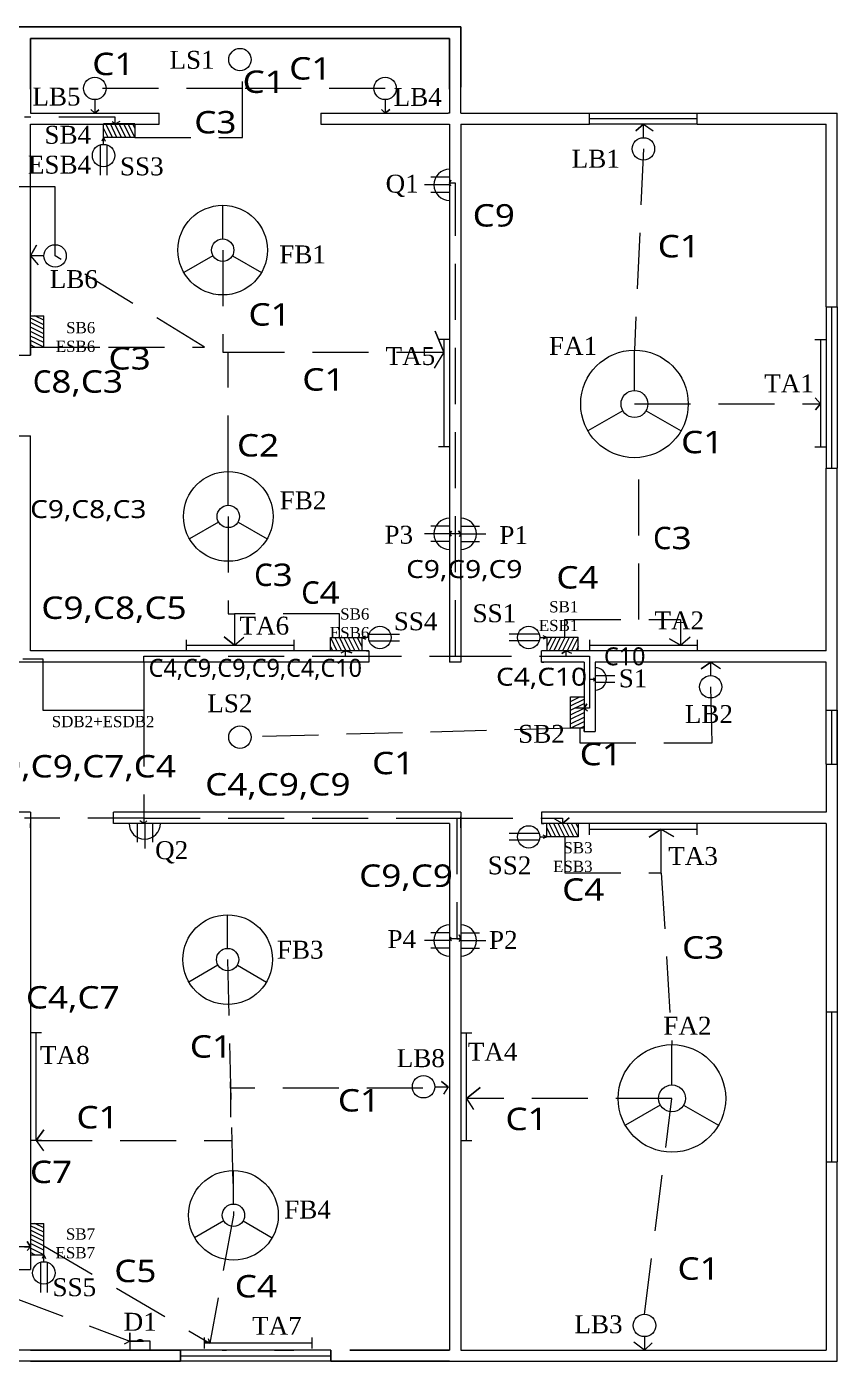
# Model space of a CAD drawing. Header units: inches. Extents: x 59 to 165, y 20 to 92.
# Drawn here: x 128.6 to 164.8, y 29.8 to 89.4 of the extents above; entities that cross this region are included whole.
import ezdxf

# ---------------------------------------------------------------- set-up
doc = ezdxf.new("R2010")
doc.units = ezdxf.units.IN
doc.header["$LTSCALE"] = 10
doc.header["$MEASUREMENT"] = 0
doc.linetypes.add('DASHED2', pattern=[0.375, 0.25, -0.125])
doc.linetypes.add('HIDDEN', pattern=[0.375, 0.25, -0.125])
for name, color, linetype, lineweight in [('FandF', 3, 'Continuous', 13), ('Hidden', 2, 'HIDDEN', 13), ('name', 3, 'Continuous', 13)]:
    doc.layers.add(name, color=color, linetype=linetype, lineweight=lineweight)
doc.styles.get("Standard").update_dxf_attribs({"font": 'Yu Gothic UI.ttf', "width": 1.2, "height": 1})

msp = doc.modelspace()

# ---------------------------------------------------------------- linework, layer by layer
for p, q in [((128.297, 89.36), (147.967, 89.36)), ((147.967, 89.36), (147.997, 89.36)), ((147.997, 89.36), (147.997, 86.665)), ((128.797, 86.574), (128.797, 88.839)), ((128.797, 88.839), (147.457, 88.839)), ((147.457, 88.839), (147.497, 88.839)), ((147.497, 88.839), (147.497, 86.574)), ((164.797, 58.856), (164.797, 56.456)), ((135.497, 30.306), (128.797, 30.306)), ((128.797, 29.806), (135.497, 29.806)), ((135.497, 30.306), (135.497, 30.056)), ((135.497, 30.056), (135.497, 29.806)), ((140.55, 30.306), (139.693, 30.306)), ((142.197, 30.306), (142.197, 30.056)), ((142.197, 30.056), (142.197, 29.806)), ((143.054, 29.806), (142.197, 29.806)), ((147.497, 30.306), (143.054, 30.306)), ((147.497, 29.806), (143.054, 29.806))]:
    msp.add_line(p, q)
at = {"linetype": 'Continuous', "lineweight": 13}
for p, q in [((128.797, 86.574), (128.797, 85.506)), ((147.497, 86.574), (147.497, 85.506)), ((147.997, 85.506), (147.997, 86.665)), ((128.797, 85.506), (128.862, 85.506)), ((147.497, 85.506), (147.432, 85.506)), ((147.997, 85.506), (153.747, 85.506)), ((164.797, 76.856), (164.797, 85.506)), ((147.997, 85.006), (153.747, 85.006)), ((164.297, 76.856), (164.297, 85.006)), ((128.797, 74.806), (128.797, 74.706)), ((164.297, 61.506), (164.297, 69.656)), ((164.797, 61.006), (164.797, 69.656)), ((143.797, 61.506), (143.897, 61.506)), ((151.697, 61.506), (151.597, 61.506)), ((143.897, 61.006), (143.797, 61.006)), ((151.597, 61.006), (151.697, 61.006)), ((164.297, 58.856), (164.297, 61.006)), ((164.797, 58.856), (164.797, 61.006)), ((153.497, 57.906), (153.497, 58.006)), ((153.497, 57.906), (153.997, 57.906)), ((153.997, 58.006), (153.997, 57.906)), ((164.297, 56.456), (164.297, 54.306)), ((132.497, 53.806), (132.497, 54.306)), ((151.597, 54.306), (151.597, 53.806)), ((151.697, 54.306), (151.597, 54.306)), ((151.597, 53.806), (151.697, 53.806)), ((164.797, 29.806), (164.797, 38.706)), ((128.797, 34.006), (128.797, 33.906)), ((128.297, 33.906), (128.797, 33.906)), ((137.347, 30.306), (137.543, 30.306)), ((147.497, 29.806), (164.797, 29.806)), ((147.997, 30.306), (164.297, 30.306)), ((164.297, 30.306), (164.297, 30.306))]:
    msp.add_line(p, q, dxfattribs=at)
at = {"lineweight": 13}
for p, q in [((128.862, 85.506), (134.547, 85.506)), ((134.547, 85.381), (134.547, 85.506)), ((134.547, 85.256), (134.547, 85.381)), ((134.547, 85.131), (134.547, 85.256)), ((141.747, 85.506), (147.432, 85.506)), ((141.747, 85.506), (141.747, 85.006)), ((153.747, 85.006), (153.747, 85.506)), ((153.747, 85.506), (158.547, 85.506)), ((153.747, 85.256), (158.547, 85.256)), ((158.547, 85.506), (164.797, 85.506)), ((158.547, 85.006), (158.547, 85.506)), ((128.797, 85.006), (134.547, 85.006)), ((128.797, 74.706), (128.797, 85.006)), ((134.547, 85.006), (134.547, 85.131)), ((141.747, 85.006), (147.497, 85.006)), ((147.497, 85.006), (147.497, 61.006)), ((147.997, 85.006), (147.997, 61.006)), ((158.547, 85.006), (153.747, 85.006)), ((158.547, 85.006), (164.297, 85.006)), ((164.297, 76.856), (164.797, 76.856)), ((164.297, 76.856), (164.297, 69.656)), ((164.547, 69.656), (164.547, 76.856)), ((164.797, 76.856), (164.797, 69.656)), ((128.297, 74.706), (128.797, 74.706)), ((119.197, 71.106), (128.797, 71.106)), ((128.297, 71.106), (128.797, 71.106)), ((128.797, 61.506), (128.797, 71.106)), ((164.297, 69.656), (164.797, 69.656)), ((143.897, 61.506), (128.797, 61.506)), ((143.897, 61.506), (143.897, 61.006)), ((164.297, 61.506), (151.597, 61.506)), ((151.597, 61.006), (151.597, 61.506)), ((143.897, 61.006), (128.297, 61.006)), ((147.997, 61.006), (147.497, 61.006)), ((153.497, 61.006), (151.597, 61.006)), ((153.497, 61.006), (153.497, 57.906)), ((164.297, 61.006), (153.997, 61.006)), ((153.997, 61.006), (153.997, 57.906)), ((164.297, 56.456), (164.297, 58.856)), ((164.297, 58.856), (164.797, 58.856)), ((164.547, 56.456), (164.547, 58.856)), ((164.297, 56.456), (164.797, 56.456)), ((164.797, 56.456), (164.797, 45.406)), ((128.797, 54.306), (128.297, 54.306)), ((128.797, 54.306), (128.797, 33.906)), ((147.997, 54.306), (132.497, 54.306)), ((147.997, 54.306), (147.497, 54.306)), ((147.997, 54.306), (147.997, 30.306)), ((164.297, 54.306), (151.597, 54.306)), ((128.797, 53.606), (128.797, 53.806)), ((147.497, 53.806), (132.497, 53.806)), ((147.497, 53.806), (147.497, 30.306)), ((147.997, 53.606), (147.997, 54.106)), ((164.297, 53.806), (151.597, 53.806)), ((164.297, 53.806), (164.297, 45.406)), ((164.297, 45.406), (164.797, 45.406)), ((164.297, 45.406), (164.297, 38.706)), ((164.547, 38.706), (164.547, 45.406)), ((164.797, 45.406), (164.797, 38.706)), ((164.297, 38.706), (164.297, 30.306)), ((164.297, 38.706), (164.797, 38.706)), ((128.797, 30.306), (122.497, 30.306)), ((128.797, 29.806), (122.997, 29.806)), ((142.197, 30.306), (135.497, 30.306)), ((135.497, 30.056), (142.197, 30.056)), ((142.197, 29.806), (135.497, 29.806))]:
    msp.add_line(p, q, dxfattribs=at)
at = {"linetype": 'DASHED2', "lineweight": 13}
for p, q in [((164.297, 56.456), (164.297, 58.856)), ((164.797, 56.456), (164.797, 58.856))]:
    msp.add_line(p, q, dxfattribs=at)
at = {"layer": 'FandF', "lineweight": 13}
for p, q in [((131.672, 86.107), (131.672, 85.506)), ((144.622, 86.107), (144.622, 85.506)), ((132.26, 84.421), (132.06, 84.827)), ((132.46, 84.421), (132.164, 85.021)), ((132.66, 84.421), (132.364, 85.021)), ((132.86, 84.421), (132.564, 85.021)), ((133.06, 84.421), (132.764, 85.021)), ((133.26, 84.421), (132.964, 85.021)), ((133.46, 84.421), (133.164, 85.021)), ((133.46, 84.827), (133.364, 85.021)), ((133.46, 85.021), (133.46, 84.421)), ((156.147, 84.406), (156.147, 85.006)), ((131.91, 84.086), (131.91, 82.736)), ((132.06, 84.421), (131.981, 84.259)), ((132.26, 84.421), (132.06, 84.421)), ((132.06, 84.109), (132.06, 84.421)), ((132.06, 84.421), (132.139, 84.259)), ((132.21, 84.086), (132.21, 82.736)), ((132.46, 84.421), (132.26, 84.421)), ((132.66, 84.421), (132.46, 84.421)), ((132.86, 84.421), (132.66, 84.421)), ((133.06, 84.421), (132.86, 84.421)), ((133.26, 84.421), (133.06, 84.421)), ((133.46, 84.421), (133.26, 84.421)), ((147.497, 82.303), (146.378, 82.303)), ((147.497, 82.644), (146.658, 82.644)), ((147.497, 81.962), (146.658, 81.962)), ((129.398, 79.131), (128.797, 79.131)), ((128.797, 76.461), (129.397, 76.461)), ((129.397, 76.061), (128.797, 76.357)), ((129.397, 76.261), (128.991, 76.461)), ((129.397, 76.261), (129.397, 76.461)), ((129.397, 76.061), (129.397, 76.261)), ((129.397, 75.861), (128.797, 76.157)), ((129.397, 75.661), (128.797, 75.957)), ((129.397, 75.461), (128.797, 75.757)), ((129.397, 75.861), (129.397, 76.061)), ((129.397, 75.661), (129.397, 75.861)), ((129.397, 75.461), (129.397, 75.661)), ((129.397, 75.261), (128.797, 75.557)), ((129.397, 75.061), (128.797, 75.357)), ((128.991, 75.061), (128.797, 75.157)), ((128.797, 75.061), (129.397, 75.061)), ((129.397, 75.261), (129.397, 75.461)), ((129.397, 75.061), (129.397, 75.261)), ((147.247, 75.406), (146.997, 75.406)), ((147.247, 75.406), (147.247, 70.606)), ((147.497, 75.406), (147.247, 75.406)), ((163.793, 75.406), (164.043, 75.406)), ((164.043, 75.406), (164.043, 70.606)), ((164.043, 75.406), (164.293, 75.406)), ((147.247, 70.606), (146.997, 70.606)), ((147.497, 70.606), (147.247, 70.606)), ((163.793, 70.606), (164.043, 70.606)), ((164.043, 70.606), (164.293, 70.606)), ((147.497, 66.729), (146.378, 66.729)), ((147.497, 67.07), (146.658, 67.07)), ((147.997, 67.07), (148.836, 67.07)), ((147.997, 66.729), (149.116, 66.729)), ((147.497, 66.388), (146.658, 66.388)), ((147.997, 66.388), (148.836, 66.388)), ((147.997, 64.696), (147.997, 65.396)), ((135.747, 62.006), (135.747, 61.756)), ((140.547, 62.006), (140.547, 61.756)), ((142.18, 62.106), (142.38, 62.106)), ((142.18, 61.506), (142.18, 62.106)), ((142.18, 62.106), (142.475, 61.506)), ((142.38, 62.106), (142.58, 62.106)), ((142.38, 62.106), (142.675, 61.506)), ((142.58, 62.106), (142.78, 62.106)), ((142.58, 62.106), (142.875, 61.506)), ((142.78, 62.106), (142.98, 62.106)), ((142.78, 62.106), (143.075, 61.506)), ((142.98, 62.106), (143.18, 62.106)), ((142.98, 62.106), (143.275, 61.506)), ((143.18, 62.106), (143.38, 62.106)), ((143.18, 62.106), (143.475, 61.506)), ((143.38, 62.106), (143.58, 62.106)), ((143.38, 62.106), (143.58, 61.701)), ((143.58, 62.106), (143.742, 62.185)), ((143.58, 62.106), (143.58, 61.506)), ((143.892, 62.106), (143.58, 62.106)), ((143.58, 62.106), (143.742, 62.028)), ((143.915, 62.256), (145.265, 62.256)), ((143.915, 61.956), (145.265, 61.956)), ((151.504, 62.256), (150.153, 62.256)), ((151.504, 61.956), (150.153, 61.956)), ((151.527, 62.106), (151.839, 62.106)), ((151.839, 62.106), (151.676, 62.185)), ((151.839, 62.106), (151.676, 62.028)), ((152.039, 62.106), (151.839, 62.106)), ((151.839, 62.106), (151.839, 61.506)), ((152.039, 62.106), (151.839, 61.701)), ((152.239, 62.106), (151.943, 61.506)), ((152.239, 62.106), (152.039, 62.106)), ((152.439, 62.106), (152.143, 61.506)), ((152.439, 62.106), (152.239, 62.106)), ((152.639, 62.106), (152.343, 61.506)), ((152.639, 62.106), (152.439, 62.106)), ((152.839, 62.106), (152.543, 61.506)), ((152.839, 62.106), (152.639, 62.106)), ((153.039, 62.106), (152.743, 61.506)), ((153.039, 62.106), (152.839, 62.106)), ((153.239, 62.106), (152.943, 61.506)), ((153.239, 62.106), (153.039, 62.106)), ((153.239, 61.506), (153.239, 62.106)), ((153.747, 62.006), (153.747, 61.756)), ((158.547, 62.006), (158.547, 61.756)), ((135.747, 61.756), (140.547, 61.756)), ((135.747, 61.756), (135.747, 61.506)), ((140.547, 61.756), (140.547, 61.506)), ((142.18, 61.701), (142.275, 61.506)), ((153.239, 61.701), (153.143, 61.506)), ((153.747, 61.756), (158.547, 61.756)), ((153.747, 61.756), (153.747, 61.506)), ((158.547, 61.756), (158.547, 61.506)), ((159.147, 60.406), (159.147, 61.006)), ((153.997, 60.408), (154.87, 60.408)), ((153.997, 60.108), (154.87, 60.108)), ((152.897, 59.256), (152.897, 59.456)), ((152.897, 59.456), (153.497, 59.456)), ((152.897, 59.256), (153.303, 59.456)), ((152.897, 59.056), (153.497, 59.352)), ((152.897, 59.056), (152.897, 59.256)), ((152.897, 58.856), (153.497, 59.152)), ((152.897, 58.856), (152.897, 59.056)), ((152.897, 58.656), (153.497, 58.952)), ((152.897, 58.656), (152.897, 58.856)), ((152.897, 58.456), (153.497, 58.752)), ((152.897, 58.456), (152.897, 58.656)), ((152.897, 58.256), (153.497, 58.552)), ((152.897, 58.256), (152.897, 58.456)), ((152.897, 58.056), (153.497, 58.352)), ((152.897, 58.056), (152.897, 58.256)), ((153.497, 58.056), (152.897, 58.056)), ((153.303, 58.056), (153.497, 58.152)), ((133.556, 53.806), (133.556, 52.968)), ((133.897, 53.806), (133.897, 52.687)), ((134.238, 53.806), (134.238, 52.968)), ((151.839, 53.206), (151.839, 53.806)), ((152.039, 53.206), (151.839, 53.612)), ((152.239, 53.206), (151.943, 53.806)), ((152.439, 53.206), (152.143, 53.806)), ((152.639, 53.206), (152.343, 53.806)), ((152.839, 53.206), (152.543, 53.806)), ((153.039, 53.206), (152.743, 53.806)), ((153.239, 53.206), (152.943, 53.806)), ((153.239, 53.612), (153.143, 53.806)), ((153.239, 53.806), (153.239, 53.206)), ((153.747, 53.556), (153.747, 53.806)), ((158.547, 53.556), (158.547, 53.806)), ((151.504, 53.356), (150.153, 53.356)), ((151.504, 53.056), (150.153, 53.056)), ((151.527, 53.206), (151.839, 53.206)), ((151.839, 53.206), (151.676, 53.285)), ((151.839, 53.206), (151.676, 53.128)), ((152.039, 53.206), (151.839, 53.206)), ((152.239, 53.206), (152.039, 53.206)), ((152.439, 53.206), (152.239, 53.206)), ((152.639, 53.206), (152.439, 53.206)), ((152.839, 53.206), (152.639, 53.206)), ((153.039, 53.206), (152.839, 53.206)), ((153.239, 53.206), (153.039, 53.206)), ((153.747, 53.556), (158.547, 53.556)), ((153.747, 53.306), (153.747, 53.556)), ((158.547, 53.306), (158.547, 53.556)), ((147.497, 48.925), (146.658, 48.925)), ((147.997, 48.925), (148.836, 48.925)), ((147.497, 48.584), (146.378, 48.584)), ((147.497, 48.243), (146.658, 48.243)), ((147.997, 48.584), (149.116, 48.584)), ((147.997, 48.243), (148.836, 48.243)), ((129.047, 44.461), (128.797, 44.461)), ((129.047, 39.661), (129.047, 44.461)), ((129.297, 44.461), (129.047, 44.461)), ((147.997, 44.461), (148.247, 44.461)), ((148.247, 39.661), (148.247, 44.461)), ((148.247, 44.461), (148.497, 44.461)), ((146.837, 42.057), (147.438, 42.057)), ((129.047, 39.661), (128.797, 39.661)), ((129.297, 39.661), (129.047, 39.661)), ((147.997, 39.661), (148.247, 39.661)), ((148.247, 39.661), (148.497, 39.661)), ((128.797, 35.963), (129.397, 35.963)), ((129.397, 35.563), (128.797, 35.858)), ((129.397, 35.763), (128.991, 35.963)), ((129.397, 35.763), (129.397, 35.963)), ((129.397, 35.563), (129.397, 35.763)), ((129.397, 35.363), (128.797, 35.658)), ((129.397, 35.163), (128.797, 35.458)), ((129.397, 34.963), (128.797, 35.258)), ((129.397, 35.363), (129.397, 35.563)), ((129.397, 35.163), (129.397, 35.363)), ((129.397, 34.963), (129.397, 35.163)), ((129.397, 34.763), (128.797, 35.058)), ((129.397, 34.563), (128.797, 34.858)), ((128.991, 34.563), (128.797, 34.658)), ((128.797, 34.563), (129.397, 34.563)), ((129.397, 34.563), (129.318, 34.4)), ((129.397, 34.763), (129.397, 34.963)), ((129.397, 34.563), (129.397, 34.763)), ((129.397, 34.25), (129.397, 34.563)), ((129.397, 34.563), (129.476, 34.4)), ((129.247, 34.227), (129.247, 32.877)), ((129.547, 34.227), (129.547, 32.877)), ((133.24, 30.706), (133.24, 30.306)), ((134.14, 30.706), (133.24, 30.706)), ((133.24, 30.706), (133.84, 30.706)), ((134.14, 30.306), (134.14, 30.706)), ((136.549, 30.873), (136.549, 30.623)), ((141.349, 30.623), (136.549, 30.623)), ((136.549, 30.623), (136.549, 30.373)), ((141.349, 30.873), (141.349, 30.623)), ((141.349, 30.623), (141.349, 30.373)), ((156.196, 30.907), (156.196, 30.306))]:
    msp.add_line(p, q, dxfattribs=at)
at = {"layer": 'FandF'}
for p, q in [((133.46, 85.021), (132.06, 85.021)), ((137.375, 79.889), (137.375, 81.389)), ((136.942, 79.139), (135.643, 78.389)), ((137.808, 79.139), (139.107, 78.389)), ((155.748, 73.126), (155.748, 74.926)), ((155.228, 72.226), (153.669, 71.326)), ((156.267, 72.226), (157.826, 71.326)), ((137.626, 68.006), (137.626, 69.506)), ((137.193, 67.256), (135.894, 66.506)), ((138.059, 67.256), (139.358, 66.506)), ((137.597, 48.231), (137.597, 49.731)), ((137.164, 47.481), (135.865, 46.731)), ((138.03, 47.481), (139.329, 46.731)), ((157.42, 42.137), (157.42, 43.937)), ((156.901, 41.237), (155.342, 40.337)), ((157.94, 41.237), (159.499, 40.337)), ((137.855, 36.823), (137.855, 38.323)), ((137.422, 36.073), (136.123, 35.323)), ((138.288, 36.073), (139.587, 35.323))]:
    msp.add_line(p, q, dxfattribs=at)
at = {"layer": 'FandF', "lineweight": 13, "ltscale": 0.7}
for p, q in [((129.364, 58.852), (129.364, 61.006)), ((133.864, 61.006), (133.864, 58.852)), ((133.864, 58.852), (129.364, 58.852))]:
    msp.add_line(p, q, dxfattribs=at)
at = {"layer": 'FandF', "lineweight": 13}
for centre in [(138.147, 87.891), (131.672, 86.607), (144.622, 86.607), (132.06, 83.609), (156.147, 83.906), (129.898, 79.131), (144.392, 62.106), (151.027, 62.106), (159.147, 59.906), (138.147, 57.656), (151.027, 53.206), (146.337, 42.057), (129.397, 33.75), (156.196, 31.407)]:
    msp.add_circle(centre, 0.5, dxfattribs=at)
at = {"layer": 'FandF'}
for centre, radius in [((137.375, 79.389), 2), ((137.375, 79.389), 0.5), ((155.748, 72.526), 2.4), ((155.748, 72.526), 0.6), ((137.626, 67.506), 2), ((137.626, 67.506), 0.5), ((137.597, 47.731), 2), ((137.597, 47.731), 0.5), ((157.42, 41.537), 2.4), ((157.42, 41.537), 0.6), ((137.855, 36.323), 2), ((137.855, 36.323), 0.5)]:
    msp.add_circle(centre, radius, dxfattribs=at)
at = {"layer": 'FandF', "lineweight": 13}
for centre, radius, start, end in [((147.497, 82.303), 0.7, 90, 270), ((147.497, 66.729), 0.7, 90, 270), ((147.997, 66.729), 0.7, 270, 90), ((153.997, 60.258), 0.5, 270, 90), ((133.897, 53.806), 0.7, 180, 0), ((147.497, 48.584), 0.7, 90, 270), ((147.997, 48.584), 0.7, 270, 90), ((133.69, 30.562), 0.208, 43.87846, 136.12154)]:
    msp.add_arc(centre, radius, start, end, dxfattribs=at)
at = {"layer": 'Hidden', "color": 1, "linetype": 'DASHED2'}
for p, q in [((138.265, 84.421), (138.265, 87.405)), ((132.572, 85.318), (128.53, 85.318)), ((132.572, 85.006), (132.572, 85.318)), ((132.572, 85.021), (132.443, 85.116)), ((132.572, 85.021), (132.805, 85.138)), ((133.46, 84.421), (138.265, 84.421)), ((147.497, 82.38), (147.551, 82.515)), ((147.551, 82.515), (147.497, 82.38)), ((147.761, 82.38), (147.497, 82.38)), ((147.497, 82.38), (147.541, 82.265)), ((147.761, 61.273), (147.761, 82.38)), ((164.043, 72.526), (163.809, 72.803)), ((155.748, 72.526), (164.043, 72.526)), ((164.043, 72.526), (163.824, 72.267)), ((163.824, 72.267), (164.043, 72.526)), ((155.949, 62.907), (155.949, 70.135)), ((137.626, 67.506), (137.626, 63.166)), ((147.497, 66.729), (147.587, 66.847)), ((147.587, 66.847), (147.497, 66.729)), ((147.761, 66.729), (147.497, 66.729)), ((147.497, 66.729), (147.576, 66.623)), ((147.997, 66.729), (147.761, 66.729)), ((147.997, 66.729), (147.901, 66.863)), ((147.901, 66.863), (147.997, 66.729)), ((147.997, 66.729), (147.921, 66.595)), ((137.626, 63.166), (137.907, 63.166)), ((142.58, 63.166), (137.907, 63.166)), ((137.907, 63.166), (137.907, 61.756)), ((142.58, 62.106), (142.58, 63.166)), ((152.639, 62.106), (152.639, 62.907)), ((152.639, 62.907), (157.797, 62.907)), ((157.797, 62.907), (157.797, 61.756)), ((137.907, 61.756), (137.441, 62.136)), ((137.441, 62.136), (137.907, 61.756)), ((137.907, 61.756), (138.317, 62.126)), ((157.797, 61.756), (157.31, 62.044)), ((157.31, 62.044), (157.797, 61.756)), ((157.797, 61.756), (158.232, 62.135)), ((142.849, 61.506), (142.646, 61.407)), ((142.849, 61.273), (142.849, 61.561)), ((142.849, 61.506), (143.131, 61.418)), ((143.131, 61.418), (142.849, 61.506)), ((152.706, 61.506), (152.51, 61.391)), ((152.51, 61.391), (152.706, 61.506)), ((152.706, 61.273), (152.706, 61.506)), ((152.706, 61.506), (152.933, 61.407)), ((129.364, 61.145), (128.464, 61.145)), ((129.364, 61.006), (129.364, 61.145)), ((133.864, 61.006), (133.864, 61.273)), ((133.864, 61.273), (142.849, 61.273)), ((142.849, 61.273), (147.761, 61.273)), ((147.761, 61.273), (152.706, 61.273)), ((152.706, 61.273), (153.747, 61.273)), ((153.747, 61.273), (153.747, 58.952)), ((153.997, 60.226), (153.747, 60.226)), ((153.997, 60.226), (153.913, 60.298)), ((153.913, 60.298), (153.997, 60.226)), ((153.997, 60.226), (153.923, 60.152)), ((153.497, 58.952), (153.629, 59.147)), ((153.629, 59.147), (153.497, 58.952)), ((153.747, 58.952), (153.091, 58.952)), ((153.497, 58.952), (153.646, 58.828)), ((152.897, 58.056), (138.147, 57.656)), ((152.639, 53.206), (152.639, 51.606)), ((152.639, 51.606), (156.939, 51.606)), ((156.939, 51.606), (157.42, 43.937)), ((148.247, 41.537), (148.865, 42.017)), ((148.865, 42.017), (148.247, 41.537)), ((157.42, 41.537), (148.247, 41.537)), ((148.247, 41.537), (148.568, 41.042)), ((137.855, 36.323), (136.798, 30.623)), ((129.397, 34.963), (136.798, 30.623)), ((136.798, 30.623), (136.549, 30.674)), ((136.798, 30.623), (136.746, 30.816))]:
    msp.add_line(p, q, dxfattribs=at)
at = {"layer": 'Hidden', "color": 2, "linetype": 'DASHED2'}
for p, q in [((138.265, 86.607), (131.672, 86.607)), ((144.622, 86.607), (138.265, 86.607)), ((131.672, 85.506), (131.494, 85.66)), ((131.672, 85.506), (131.856, 85.655)), ((131.856, 85.655), (131.672, 85.506)), ((144.622, 85.506), (144.458, 85.67)), ((144.622, 85.506), (144.837, 85.664)), ((144.837, 85.664), (144.622, 85.506)), ((156.147, 85.006), (155.808, 84.706)), ((155.808, 84.706), (156.147, 85.006)), ((156.147, 85.006), (156.575, 84.706)), ((156.147, 83.906), (155.748, 74.926)), ((129.898, 82.218), (124.803, 82.218)), ((129.898, 80.867), (129.898, 82.218)), ((129.898, 79.131), (129.898, 80.867)), ((128.797, 79.131), (129.069, 79.606)), ((129.069, 79.606), (128.797, 79.131)), ((137.375, 79.389), (137.375, 74.83)), ((128.797, 79.131), (128.797, 74.706)), ((128.797, 79.131), (129.143, 78.735)), ((136.567, 75.061), (129.898, 79.131)), ((147.247, 74.83), (146.857, 75.772)), ((146.857, 75.772), (147.247, 74.83)), ((129.397, 75.061), (132.282, 75.061)), ((132.282, 75.061), (136.567, 75.061)), ((137.375, 74.83), (138.358, 74.83)), ((137.626, 69.506), (137.626, 74.83)), ((137.626, 74.83), (147.247, 74.83)), ((147.247, 74.83), (146.812, 74.12)), ((159.147, 61.006), (158.724, 60.713)), ((158.724, 60.713), (159.147, 61.006)), ((159.147, 61.006), (159.587, 60.721)), ((159.211, 57.403), (159.147, 59.906)), ((133.864, 58.852), (133.864, 53.806)), ((153.303, 58.056), (153.303, 57.403)), ((153.303, 57.403), (159.211, 57.403)), ((133.864, 54.041), (128.533, 54.041)), ((133.864, 53.806), (133.679, 53.92)), ((133.864, 54.041), (147.497, 54.041)), ((133.864, 53.806), (133.998, 53.92)), ((133.998, 53.92), (133.864, 53.806)), ((147.497, 54.041), (147.816, 54.041)), ((147.816, 54.041), (147.816, 48.659)), ((147.816, 54.041), (152.543, 54.041)), ((152.543, 53.806), (152.196, 54.001)), ((152.543, 53.806), (152.838, 54.061)), ((152.838, 54.061), (152.543, 53.806)), ((152.543, 54.041), (152.543, 53.806)), ((156.938, 53.556), (156.398, 53.189)), ((156.398, 53.189), (156.938, 53.556)), ((156.938, 51.634), (156.938, 53.556)), ((156.938, 53.556), (157.509, 53.221)), ((147.497, 48.659), (147.574, 48.733)), ((147.574, 48.733), (147.497, 48.659)), ((147.997, 48.659), (147.497, 48.659)), ((147.497, 48.659), (147.582, 48.584)), ((147.816, 48.659), (147.997, 48.659)), ((147.997, 48.659), (147.912, 48.545)), ((147.997, 48.659), (147.932, 48.831)), ((147.932, 48.831), (147.997, 48.659)), ((137.597, 47.731), (137.855, 36.323)), ((147.438, 42.057), (147.137, 42.298)), ((147.137, 42.298), (147.438, 42.057)), ((137.72, 41.996), (137.72, 42.281)), ((137.72, 42.281), (137.72, 40.705)), ((146.304, 41.996), (137.72, 41.996)), ((147.438, 42.057), (147.232, 41.731)), ((156.196, 31.907), (157.42, 41.537)), ((129.047, 39.661), (129.395, 40.134)), ((129.395, 40.134), (129.047, 39.661)), ((129.047, 39.661), (137.78, 39.661)), ((129.047, 39.661), (129.38, 39.202)), ((128.797, 34.92), (128.653, 35.158)), ((128.653, 35.158), (128.797, 34.92)), ((128.797, 34.92), (128.297, 34.92)), ((128.533, 34.92), (128.797, 34.92)), ((128.797, 34.92), (128.656, 34.748)), ((127.907, 32.698), (133.24, 30.706)), ((133.24, 30.706), (133.24, 31.083)), ((133.24, 31.083), (133.24, 30.706)), ((133.24, 30.706), (132.981, 30.568)), ((156.196, 30.306), (155.719, 30.666)), ((156.196, 30.306), (156.532, 30.637)), ((156.532, 30.637), (156.196, 30.306))]:
    msp.add_line(p, q, dxfattribs=at)
at = {"layer": 'name', "lineweight": 13, "ltscale": 0.7}
msp.add_line((132.06, 84.421), (132.06, 85.021), dxfattribs=at)

# ---------------------------------------------------------------- texts
at = {"layer": 'FandF', "lineweight": 13, "ltscale": 0.7, "insert": (129.748, 58.603), "char_height": 0.5, "width": 2.33412, "attachment_point": 1}
msp.add_mtext('{\\fTimes New Roman|b0|i0|c0|p18;SDB2+ESDB2}', dxfattribs=at)
at = {"layer": 'Hidden', "color": 4, "linetype": 'DASHED2', "attachment_point": 1}
for s, insert, char_height, width in [('C1', (131.556, 88.199), 1, 2.97113), ('C1', (140.342, 88), 1, 2.68126), ('C1', (138.265, 87.405), 1, 2.69297), ('C3', (136.107, 85.598), 1, 2.93489), ('C9', (148.529, 81.442), 1, 2.92984), ('C1', (156.784, 80.066), 1, 2.78447), ('C1', (138.526, 77.021), 1, 3.32696), ('C3', (132.282, 75.061), 1, 2.97158), ('{\\fYu Gothic UI|b0|i0|c128|p34;C}8,C3', (128.908, 74.028), 1, 2.59561), ('C1', (140.928, 74.12), 1, 2.9573), ('C2', (138.013, 71.181), 1, 3.0722), ('C1', (157.826, 71.326), 1, 3.04754), ('C9,C8,C3', (128.785, 68.235), 0.8, 3.13217), ('{\\fYu Gothic UI|b0|i0|c128|p34;C}3', (156.578, 67.044), 1, 2.93525), ('C9,C9,C9', (145.56, 65.56), 0.8, 2.81205), ('{\\fYu Gothic UI|b0|i0|c128|p34;C}3', (138.781, 65.402), 1, 3.30262), ('C4', (152.262, 65.289), 1, 2.9227), ('{\\fYu Gothic UI|b0|i0|c128|p34;C}4', (140.88, 64.611), 1, 2.873), ('C9,C8,C5', (129.284, 63.934), 1, 4.87132), ('{\\fYu Gothic UI|b0|i0|c128|p34;C10}', (154.385, 61.664), 0.8, 3.27316), ('{\\fYu Gothic UI|b0|i0|c128|p34;C4,C9,C9,C9,C4,C10}', (134.071, 61.15), 0.8, 4.79112), ('C4,C10', (149.572, 60.755), 0.8, 2.87279), ('C1', (153.303, 57.403), 1, 3.87972), ('C9,C9,C9,C7,C4', (124.203, 56.86), 1, 5.79929), ('C1', (144.039, 57.003), 1, 2.91555), ('C4,C9,C9', (136.594, 56.053), 1, 3.45176), ('C9,C9', (143.464, 51.978), 1, 3.05346), ('C4', (152.521, 51.358), 1, 2.70587), ('C3', (157.871, 48.775), 1, 3.00407), ('C4,C7', (128.595, 46.548), 1, 2.99759), ('C1', (135.909, 44.356), 1, 2.88067), ('C1', (142.514, 41.952), 1, 2.4288), ('C1', (130.85, 41.199), 1, 2.84575), ('C1', (149.991, 41.122), 1, 3.66096), ('C7', (128.774, 38.76), 1, 3.30205), ('C5', (132.54, 34.339), 1, 2.56476), ('C1', (157.668, 34.446), 1, 2.74572), ('C4', (137.914, 33.656), 1, 2.83259)]:
    msp.add_mtext(s, dxfattribs=dict(at, insert=insert, char_height=char_height, width=width))
at = {"layer": 'name', "lineweight": 13, "ltscale": 0.7, "width": 2.90475}
for s, insert, char_height, attachment_point in [('{\\fTimes New Roman|b0|i0|c0|p18;LS1}', (137.017, 88.282), 0.8, 3), ('{\\fTimes New Roman|b0|i0|c0|p18;LB5}', (131.034, 86.641), 0.8, 3), ('{\\fTimes New Roman|b0|i0|c0|p18;LB4}', (147.15, 86.625), 0.8, 3), ('{\\fTimes New Roman|b0|i0|c0|p18;SB4\\PESB4}', (131.505, 84.937), 0.8, 3), ('{\\fTimes New Roman|b0|i0|c0|p18;SS3}', (132.793, 83.527), 0.8, 1), ('{\\fTimes New Roman|b0|i0|c0|p18;LB1}', (155.094, 83.869), 0.8, 3), ('{\\fTimes New Roman|b0|i0|c0|p18;Q1}', (146.122, 82.756), 0.8, 3), ('{\\fTimes New Roman|b0|i0|c0|p18;FB1}', (141.982, 79.598), 0.8, 3), ('{\\fTimes New Roman|b0|i0|c0|p18;LB6}', (131.808, 78.497), 0.8, 3), ('{\\fTimes New Roman|b0|i0|c0|p18;SB6\\PESB6}', (131.692, 76.181), 0.5, 3), ('{\\fTimes New Roman|b0|i0|c0|p18;TA5}', (146.857, 75.065), 0.8, 3), ('{\\fTimes New Roman|b0|i0|c0|p18;FA1}', (154.081, 75.517), 0.8, 3), ('{\\fTimes New Roman|b0|i0|c0|p18;TA1}', (163.752, 73.843), 0.8, 3), ('{\\fTimes New Roman|b0|i0|c0|p18;FB2}', (139.92, 68.625), 0.8, 1), ('{\\fTimes New Roman|b0|i0|c0|p18;P3}', (145.87, 67.091), 0.8, 3), ('{\\fTimes New Roman|b0|i0|c0|p18;P1}', (150.995, 67.077), 0.8, 3), ('{\\fTimes New Roman|b0|i0|c0|p18;SB1\\PESB1}', (153.243, 63.725), 0.5, 3), ('{\\fTimes New Roman|b0|i0|c0|p18;SB6\\PESB6}', (143.92, 63.404), 0.5, 3), ('{\\fTimes New Roman|b0|i0|c0|p18;SS4}', (146.957, 63.227), 0.8, 3), ('{\\fTimes New Roman|b0|i0|c0|p18;SS1}', (150.472, 63.586), 0.8, 3), ('{\\fTimes New Roman|b0|i0|c0|p18;TA2}', (158.853, 63.268), 0.8, 3), ('{\\fTimes New Roman|b0|i0|c0|p18;TA6}', (140.341, 63.034), 0.8, 3), ('{\\fTimes New Roman|b0|i0|c0|p18;S1}', (156.322, 60.681), 0.8, 3), ('{\\fTimes New Roman|b0|i0|c0|p18;LS2}', (138.702, 59.567), 0.8, 3), ('{\\fTimes New Roman|b0|i0|c0|p18;LB2}', (160.142, 59.087), 0.8, 3), ('{\\fTimes New Roman|b0|i0|c0|p18;SB2}', (152.64, 58.205), 0.8, 3), ('{\\fTimes New Roman|b0|i0|c0|p18;Q2}', (135.837, 53.016), 0.8, 3), ('{\\fTimes New Roman|b0|i0|c0|p18;SB3\\PESB3}', (153.878, 52.974), 0.5, 3), ('{\\fTimes New Roman|b0|i0|c0|p18;TA3}', (159.471, 52.756), 0.8, 3), ('{\\fTimes New Roman|b0|i0|c0|p18;SS2}', (151.147, 52.337), 0.8, 3), ('{\\fTimes New Roman|b0|i0|c0|p18;P4}', (146.006, 49.046), 0.8, 3), ('{\\fTimes New Roman|b0|i0|c0|p18;P2}', (150.534, 49.009), 0.8, 3), ('{\\fTimes New Roman|b0|i0|c0|p18;FB3}', (141.875, 48.572), 0.8, 3), ('{\\fTimes New Roman|b0|i0|c0|p18;FA2}', (159.185, 45.182), 0.8, 3), ('{\\fTimes New Roman|b0|i0|c0|p18;TA8}', (131.44, 43.875), 0.8, 3), ('{\\fTimes New Roman|b0|i0|c0|p18;LB8}', (147.289, 43.733), 0.8, 3), ('{\\fTimes New Roman|b0|i0|c0|p18;TA4}', (150.524, 44.019), 0.8, 3), ('{\\fTimes New Roman|b0|i0|c0|p18;FB4}', (142.202, 36.978), 0.8, 3), ('{\\fTimes New Roman|b0|i0|c0|p18;SB7\\PESB7}', (131.681, 35.737), 0.5, 3), ('{\\fTimes New Roman|b0|i0|c0|p18;SS5}', (131.731, 33.514), 0.8, 3), ('{\\fTimes New Roman|b0|i0|c0|p18;D1}', (134.434, 31.97), 0.8, 3), ('{\\fTimes New Roman|b0|i0|c0|p18;TA7}', (140.901, 31.791), 0.8, 3), ('{\\fTimes New Roman|b0|i0|c0|p18;LB3}', (155.216, 31.861), 0.8, 3)]:
    msp.add_mtext(s, dxfattribs=dict(at, insert=insert, char_height=char_height, attachment_point=attachment_point))

doc.saveas('drawing.dxf')
